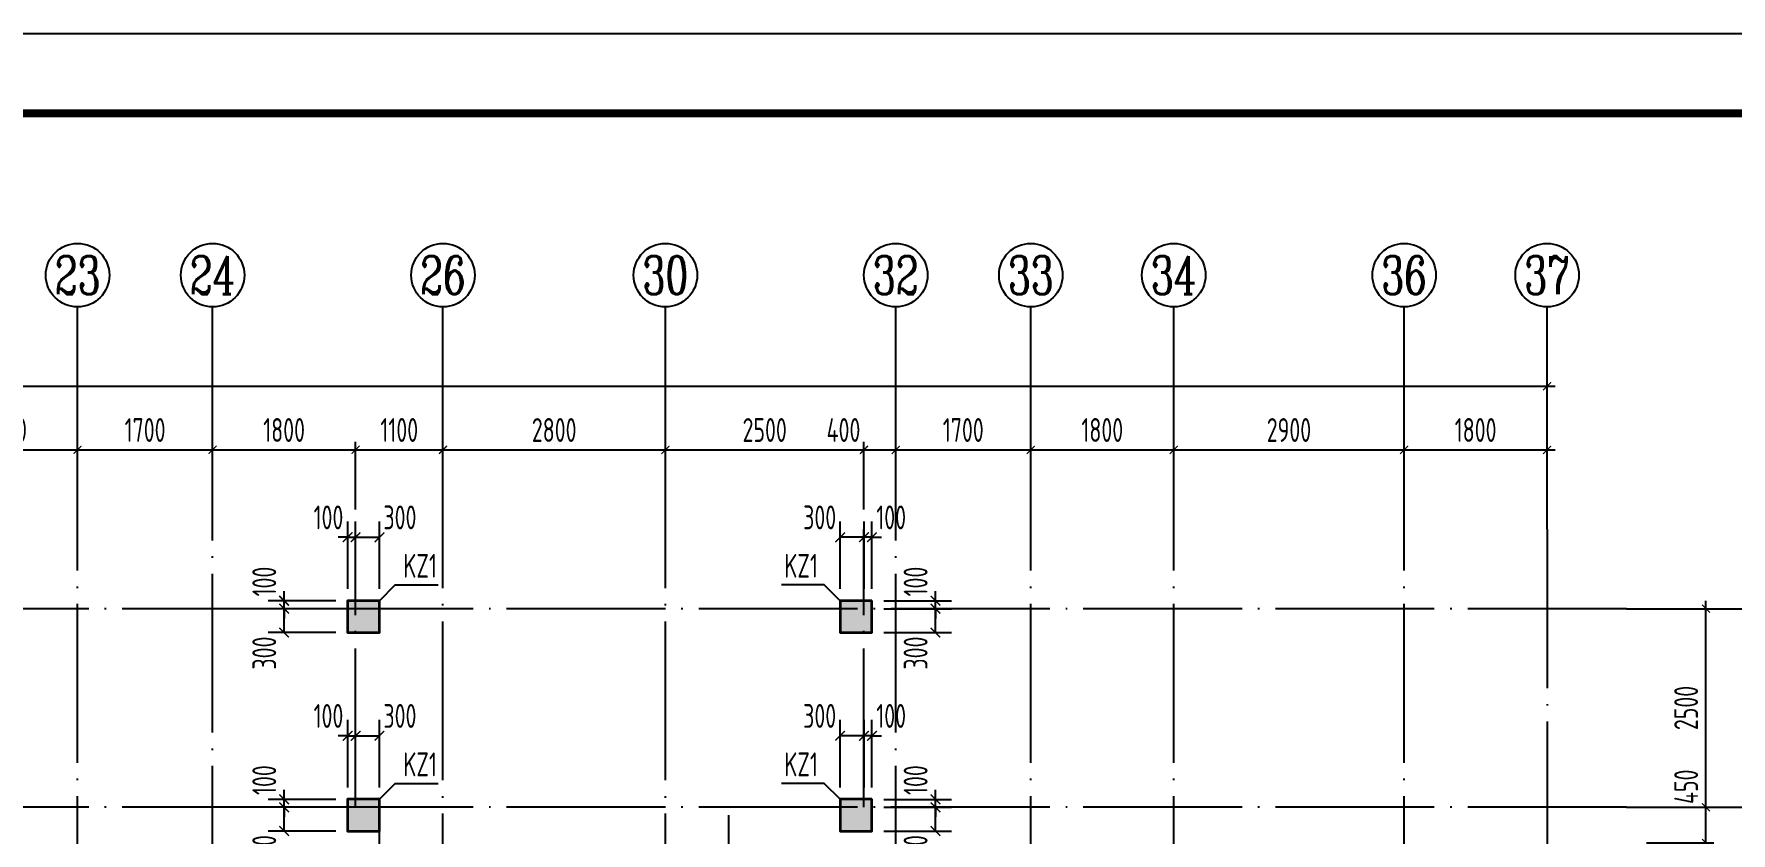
# Model space of a CAD drawing. Extents: x -668857 to 154266, y -275694 to 291306.
# Drawn here: x -308792 to -287427, y 216120 to 226182 of the extents above; entities that cross this region are included whole.
import ezdxf
from ezdxf.enums import TextEntityAlignment as Align

# ---------------------------------------------------------------- set-up
doc = ezdxf.new("R2010")
doc.units = 0
doc.header["$LTSCALE"] = 1000
doc.linetypes.add('DOTE', pattern=[2.42, 2, -0.2, 0.02, -0.2])
doc.layers.get('0').update_dxf_attribs({"linetype": 'CONTINUOUS'})
doc.layers.get('DEFPOINTS').update_dxf_attribs({"linetype": 'CONTINUOUS'})
for name, color, linetype in [('-TK', 7, 'CONTINUOUS'), ('A-AXIS', 1, 'CONTINUOUS'), ('A-DOTE', 10, 'DOTE'), ('AXIS_NUM', 7, 'CONTINUOUS'), ('COLU_DE_TEXT', 7, 'CONTINUOUS'), ('LABEL', 1, 'CONTINUOUS'), ('S-Q墙标注', 3, 'CONTINUOUS'), ('S-X详图填充', 252, 'CONTINUOUS'), ('S-X详图实线', 4, 'CONTINUOUS'), ('S-Y一般标注', 3, 'CONTINUOUS'), ('S-Z柱实线', 6, 'CONTINUOUS')]:
    doc.layers.add(name, color=color, linetype=linetype)
doc.layers.add('PUB_HATCH', color=8, linetype='CONTINUOUS', lineweight=9)
doc.styles.add('TSSD_Axis', font='complex.shx', dxfattribs={"width": 0.7, "bigfont": 'hztxt.shx'})
doc.styles.add('TSSD_DIMENSION', font='Tssdeng.shx', dxfattribs={"width": 0.7, "bigfont": 'tssdchn.shx'})
doc.styles.add('TSSD_REIN', font='tssdeng.shx', dxfattribs={"width": 0.7, "height": 300, "bigfont": 'tssdchn.shx'})
doc.styles.add('结构文字', font='zstxt.shx', dxfattribs={"width": 0.7, "bigfont": 'zshz.shx'})
doc.dimstyles.new('STRUCK', dxfattribs={"dimtxt": 400, "dimasz": 121, "dimexe": 200, "dimexo": 150, "dimgap": 115, "dimtad": 1, "dimdec": 0, "dimdsep": 46, "dimtxsty": '结构文字', "dimblk": 'ARCHTICK', "dimcen": 400, "dimclrd": 3, "dimclre": 3, "dimclrt": 7, "dimadec": 0, "dimazin": 0, "dimtfac": 1, "dimtdec": 0, "dimtix": 1, "dimtmove": 2, "dimatfit": 3, "dimldrblk": '_DIMX', "dimfxl": 0, "dimtolj": 1, "dimtzin": 0, "dimarcsym": 0})
doc.dimstyles.new('TSSD_100_100', dxfattribs={"dimtxt": 300, "dimasz": 100, "dimexe": 100, "dimexo": 250, "dimgap": 100, "dimtad": 1, "dimdec": 0, "dimzin": 0, "dimdsep": 46, "dimtxsty": 'TSSD_DIMENSION', "dimblk": 'ARCHTICK', "dimcen": 0, "dimdle": 100, "dimclrt": 7, "dimadec": 0, "dimazin": 0, "dimtfac": 1, "dimtdec": 0, "dimtix": 1, "dimtmove": 2, "dimatfit": 3, "dimldrblk": 'ARCHTICK', "dimfxl": 0, "dimtolj": 1, "dimtzin": 0, "dimarcsym": 0})

# ---------------------------------------------------------------- blocks, each defined once
blk = doc.blocks.new('A1')
blk.add_lwpolyline([(0, 59400), (0, 0), (84100, 0), (84100, 59400)], close=True)
at = {"const_width": 100}
blk.add_lwpolyline([(2500, 58400), (2500, 1000), (83100, 1000), (83100, 58400)], close=True, dxfattribs=at)
blk = doc.blocks.new('ts_axno')
at = {"color": 0, "linetype": 'ByBlock', "lineweight": -2}
blk.add_circle((0, 0), 0.5, dxfattribs=at)
at = {"color": 0, "linetype": 'ByBlock', "lineweight": -2, "style": 'TSSD_Axis', "width": 0.7}
blk.add_attdef('A', text='', height=0.6, dxfattribs=at).set_placement((0, 0), align=Align.MIDDLE_CENTER)
blk = doc.blocks.new('_ArchTick')
at = {"color": 0, "linetype": 'ByBlock', "const_width": 0.15}
blk.add_lwpolyline([(-0.5, -0.5), (0.5, 0.5)], dxfattribs=at)
blk = doc.blocks.new('*D90')
at = {"layer": 'DEFPOINTS', "color": 0}
for p in [(36100, 22100), (34300, 21100), (36100, 21100)]:
    blk.add_point(p, dxfattribs=at)
at = {"layer": 'S-Y一般标注', "color": 0, "lineweight": -2}
for p, q in [((34200, 22100), (36200, 22100)), ((34300, 21350), (34300, 22200)), ((36100, 21350), (36100, 22200))]:
    blk.add_line(p, q, dxfattribs=at)
at = {"layer": 'S-Y一般标注', "color": 0, "lineweight": -2, "xscale": 100, "yscale": 100, "zscale": 100, "rotation": 180}
blk.add_blockref('_ArchTick', (34300, 22100), dxfattribs=at)
at = {"layer": 'S-Y一般标注', "color": 0, "lineweight": -2, "xscale": 100, "yscale": 100, "zscale": 100}
blk.add_blockref('_ArchTick', (36100, 22100), dxfattribs=at)
at = {"layer": 'S-Y一般标注', "color": 7, "insert": (35200, 22350), "char_height": 300, "attachment_point": 5, "style": 'TSSD_DIMENSION'}
blk.add_mtext('\\A1;1800', dxfattribs=at)
blk = doc.blocks.new('*D91')
at = {"layer": 'DEFPOINTS', "color": 0}
for p in [(37800, 22100), (36100, 21100), (37800, 21100)]:
    blk.add_point(p, dxfattribs=at)
at = {"layer": 'S-Y一般标注', "color": 0, "lineweight": -2}
for p, q in [((36000, 22100), (37900, 22100)), ((36100, 21350), (36100, 22200)), ((37800, 21350), (37800, 22200))]:
    blk.add_line(p, q, dxfattribs=at)
at = {"layer": 'S-Y一般标注', "color": 0, "lineweight": -2, "xscale": 100, "yscale": 100, "zscale": 100, "rotation": 180}
blk.add_blockref('_ArchTick', (36100, 22100), dxfattribs=at)
at = {"layer": 'S-Y一般标注', "color": 0, "lineweight": -2, "xscale": 100, "yscale": 100, "zscale": 100}
blk.add_blockref('_ArchTick', (37800, 22100), dxfattribs=at)
at = {"layer": 'S-Y一般标注', "color": 7, "insert": (36950, 22350), "char_height": 300, "attachment_point": 5, "style": 'TSSD_DIMENSION'}
blk.add_mtext('\\A1;1700', dxfattribs=at)
blk = doc.blocks.new('*D92')
at = {"layer": 'DEFPOINTS', "color": 0}
for p in [(40700, 22100), (39600, 21100), (40700, 21100)]:
    blk.add_point(p, dxfattribs=at)
at = {"layer": 'S-Y一般标注', "color": 0, "lineweight": -2}
for p, q in [((39500, 22100), (40800, 22100)), ((39600, 21350), (39600, 22200)), ((40700, 21350), (40700, 22200))]:
    blk.add_line(p, q, dxfattribs=at)
at = {"layer": 'S-Y一般标注', "color": 0, "lineweight": -2, "xscale": 100, "yscale": 100, "zscale": 100, "rotation": 180}
blk.add_blockref('_ArchTick', (39600, 22100), dxfattribs=at)
at = {"layer": 'S-Y一般标注', "color": 0, "lineweight": -2, "xscale": 100, "yscale": 100, "zscale": 100}
blk.add_blockref('_ArchTick', (40700, 22100), dxfattribs=at)
at = {"layer": 'S-Y一般标注', "color": 7, "insert": (40150, 22350), "char_height": 300, "attachment_point": 5, "style": 'TSSD_DIMENSION'}
blk.add_mtext('\\A1;1100', dxfattribs=at)
blk = doc.blocks.new('*D93')
at = {"layer": 'DEFPOINTS', "color": 0}
for p in [(43500, 22100), (40700, 21100), (43500, 21100)]:
    blk.add_point(p, dxfattribs=at)
at = {"layer": 'S-Y一般标注', "color": 0, "lineweight": -2}
for p, q in [((40600, 22100), (43600, 22100)), ((40700, 21350), (40700, 22200)), ((43500, 21350), (43500, 22200))]:
    blk.add_line(p, q, dxfattribs=at)
at = {"layer": 'S-Y一般标注', "color": 0, "lineweight": -2, "xscale": 100, "yscale": 100, "zscale": 100, "rotation": 180}
blk.add_blockref('_ArchTick', (40700, 22100), dxfattribs=at)
at = {"layer": 'S-Y一般标注', "color": 0, "lineweight": -2, "xscale": 100, "yscale": 100, "zscale": 100}
blk.add_blockref('_ArchTick', (43500, 22100), dxfattribs=at)
at = {"layer": 'S-Y一般标注', "color": 7, "insert": (42100, 22350), "char_height": 300, "attachment_point": 5, "style": 'TSSD_DIMENSION'}
blk.add_mtext('\\A1;2800', dxfattribs=at)
blk = doc.blocks.new('*D94')
at = {"layer": 'DEFPOINTS', "color": 0}
for p in [(46400, 22100), (46000, 21100), (46400, 21100)]:
    blk.add_point(p, dxfattribs=at)
at = {"layer": 'S-Y一般标注', "color": 0, "lineweight": -2}
for p, q in [((45900, 22100), (46500, 22100)), ((46000, 21350), (46000, 22200)), ((46400, 21350), (46400, 22200))]:
    blk.add_line(p, q, dxfattribs=at)
at = {"layer": 'S-Y一般标注', "color": 0, "lineweight": -2, "xscale": 100, "yscale": 100, "zscale": 100, "rotation": 180}
blk.add_blockref('_ArchTick', (46000, 22100), dxfattribs=at)
at = {"layer": 'S-Y一般标注', "color": 0, "lineweight": -2, "xscale": 100, "yscale": 100, "zscale": 100}
blk.add_blockref('_ArchTick', (46400, 22100), dxfattribs=at)
at = {"layer": 'S-Y一般标注', "color": 7, "insert": (45742, 22350), "char_height": 300, "attachment_point": 5, "style": 'TSSD_DIMENSION'}
blk.add_mtext('\\A1;400', dxfattribs=at)
blk = doc.blocks.new('*D95')
at = {"layer": 'DEFPOINTS', "color": 0}
for p in [(48100, 22100), (46400, 21100), (48100, 21100)]:
    blk.add_point(p, dxfattribs=at)
at = {"layer": 'S-Y一般标注', "color": 0, "lineweight": -2}
for p, q in [((46300, 22100), (48200, 22100)), ((46400, 21350), (46400, 22200)), ((48100, 21350), (48100, 22200))]:
    blk.add_line(p, q, dxfattribs=at)
at = {"layer": 'S-Y一般标注', "color": 0, "lineweight": -2, "xscale": 100, "yscale": 100, "zscale": 100, "rotation": 180}
blk.add_blockref('_ArchTick', (46400, 22100), dxfattribs=at)
at = {"layer": 'S-Y一般标注', "color": 0, "lineweight": -2, "xscale": 100, "yscale": 100, "zscale": 100}
blk.add_blockref('_ArchTick', (48100, 22100), dxfattribs=at)
at = {"layer": 'S-Y一般标注', "color": 7, "insert": (47250, 22350), "char_height": 300, "attachment_point": 5, "style": 'TSSD_DIMENSION'}
blk.add_mtext('\\A1;1700', dxfattribs=at)
blk = doc.blocks.new('*D96')
at = {"layer": 'DEFPOINTS', "color": 0}
for p in [(49900, 22100), (48100, 21100), (49900, 21100)]:
    blk.add_point(p, dxfattribs=at)
at = {"layer": 'S-Y一般标注', "color": 0, "lineweight": -2}
for p, q in [((48000, 22100), (50000, 22100)), ((48100, 21350), (48100, 22200)), ((49900, 21350), (49900, 22200))]:
    blk.add_line(p, q, dxfattribs=at)
at = {"layer": 'S-Y一般标注', "color": 0, "lineweight": -2, "xscale": 100, "yscale": 100, "zscale": 100, "rotation": 180}
blk.add_blockref('_ArchTick', (48100, 22100), dxfattribs=at)
at = {"layer": 'S-Y一般标注', "color": 0, "lineweight": -2, "xscale": 100, "yscale": 100, "zscale": 100}
blk.add_blockref('_ArchTick', (49900, 22100), dxfattribs=at)
at = {"layer": 'S-Y一般标注', "color": 7, "insert": (49000, 22350), "char_height": 300, "attachment_point": 5, "style": 'TSSD_DIMENSION'}
blk.add_mtext('\\A1;1800', dxfattribs=at)
blk = doc.blocks.new('*D97')
at = {"layer": 'DEFPOINTS', "color": 0}
for p in [(52800, 22100), (49900, 21100), (52800, 21100)]:
    blk.add_point(p, dxfattribs=at)
at = {"layer": 'S-Y一般标注', "color": 0, "lineweight": -2}
for p, q in [((49800, 22100), (52900, 22100)), ((49900, 21350), (49900, 22200)), ((52800, 21350), (52800, 22200))]:
    blk.add_line(p, q, dxfattribs=at)
at = {"layer": 'S-Y一般标注', "color": 0, "lineweight": -2, "xscale": 100, "yscale": 100, "zscale": 100, "rotation": 180}
blk.add_blockref('_ArchTick', (49900, 22100), dxfattribs=at)
at = {"layer": 'S-Y一般标注', "color": 0, "lineweight": -2, "xscale": 100, "yscale": 100, "zscale": 100}
blk.add_blockref('_ArchTick', (52800, 22100), dxfattribs=at)
at = {"layer": 'S-Y一般标注', "color": 7, "insert": (51350, 22350), "char_height": 300, "attachment_point": 5, "style": 'TSSD_DIMENSION'}
blk.add_mtext('\\A1;2900', dxfattribs=at)
blk = doc.blocks.new('*D98')
at = {"layer": 'DEFPOINTS', "color": 0}
for p in [(54600, 22100), (52800, 21100), (54600, 21100)]:
    blk.add_point(p, dxfattribs=at)
at = {"layer": 'S-Y一般标注', "color": 0, "lineweight": -2}
for p, q in [((52700, 22100), (54700, 22100)), ((52800, 21350), (52800, 22200)), ((54600, 21350), (54600, 22200))]:
    blk.add_line(p, q, dxfattribs=at)
at = {"layer": 'S-Y一般标注', "color": 0, "lineweight": -2, "xscale": 100, "yscale": 100, "zscale": 100, "rotation": 180}
blk.add_blockref('_ArchTick', (52800, 22100), dxfattribs=at)
at = {"layer": 'S-Y一般标注', "color": 0, "lineweight": -2, "xscale": 100, "yscale": 100, "zscale": 100}
blk.add_blockref('_ArchTick', (54600, 22100), dxfattribs=at)
at = {"layer": 'S-Y一般标注', "color": 7, "insert": (53700, 22350), "char_height": 300, "attachment_point": 5, "style": 'TSSD_DIMENSION'}
blk.add_mtext('\\A1;1800', dxfattribs=at)
blk = doc.blocks.new('*D99')
at = {"layer": 'DEFPOINTS', "color": 0}
for p in [(54600, 22900), (4600, 21100), (54600, 21100)]:
    blk.add_point(p, dxfattribs=at)
at = {"layer": 'S-Y一般标注', "color": 0, "lineweight": -2}
for p, q in [((4500, 22900), (54700, 22900)), ((4600, 21350), (4600, 23000)), ((54600, 21350), (54600, 23000))]:
    blk.add_line(p, q, dxfattribs=at)
at = {"layer": 'S-Y一般标注', "color": 0, "lineweight": -2, "xscale": 100, "yscale": 100, "zscale": 100, "rotation": 180}
blk.add_blockref('_ArchTick', (4600, 22900), dxfattribs=at)
at = {"layer": 'S-Y一般标注', "color": 0, "lineweight": -2, "xscale": 100, "yscale": 100, "zscale": 100}
blk.add_blockref('_ArchTick', (54600, 22900), dxfattribs=at)
at = {"layer": 'S-Y一般标注', "color": 7, "insert": (29600, 23150), "char_height": 300, "attachment_point": 5, "style": 'TSSD_DIMENSION'}
blk.add_mtext('\\A1;50000', dxfattribs=at)
blk = doc.blocks.new('*D114')
at = {"layer": 'DEFPOINTS', "color": 0}
for p in [(39600, 22100), (37800, 21100), (39600, 21100)]:
    blk.add_point(p, dxfattribs=at)
at = {"layer": 'S-Y一般标注', "color": 0, "lineweight": -2}
for p, q in [((37700, 22100), (39700, 22100)), ((37800, 21350), (37800, 22200)), ((39600, 21350), (39600, 22200))]:
    blk.add_line(p, q, dxfattribs=at)
at = {"layer": 'S-Y一般标注', "color": 0, "lineweight": -2, "xscale": 100, "yscale": 100, "zscale": 100, "rotation": 180}
blk.add_blockref('_ArchTick', (37800, 22100), dxfattribs=at)
at = {"layer": 'S-Y一般标注', "color": 0, "lineweight": -2, "xscale": 100, "yscale": 100, "zscale": 100}
blk.add_blockref('_ArchTick', (39600, 22100), dxfattribs=at)
at = {"layer": 'S-Y一般标注', "color": 7, "insert": (38700, 22350), "char_height": 300, "attachment_point": 5, "style": 'TSSD_DIMENSION'}
blk.add_mtext('\\A1;1800', dxfattribs=at)
blk = doc.blocks.new('*D115')
at = {"layer": 'DEFPOINTS', "color": 0}
for p in [(46000, 22100), (43500, 21100), (46000, 21100)]:
    blk.add_point(p, dxfattribs=at)
at = {"layer": 'S-Y一般标注', "color": 0, "lineweight": -2}
for p, q in [((43400, 22100), (46100, 22100)), ((43500, 21350), (43500, 22200)), ((46000, 21350), (46000, 22200))]:
    blk.add_line(p, q, dxfattribs=at)
at = {"layer": 'S-Y一般标注', "color": 0, "lineweight": -2, "xscale": 100, "yscale": 100, "zscale": 100, "rotation": 180}
blk.add_blockref('_ArchTick', (43500, 22100), dxfattribs=at)
at = {"layer": 'S-Y一般标注', "color": 0, "lineweight": -2, "xscale": 100, "yscale": 100, "zscale": 100}
blk.add_blockref('_ArchTick', (46000, 22100), dxfattribs=at)
at = {"layer": 'S-Y一般标注', "color": 7, "insert": (44750, 22350), "char_height": 300, "attachment_point": 5, "style": 'TSSD_DIMENSION'}
blk.add_mtext('\\A1;2500', dxfattribs=at)
blk = doc.blocks.new('*D139')
at = {"layer": 'DEFPOINTS', "color": 0}
for p in [(55600, 20100), (57400, 20100), (55600, 4600)]:
    blk.add_point(p, dxfattribs=at)
at = {"layer": 'S-Y一般标注', "color": 0, "lineweight": -2}
for p, q in [((55850, 20100), (57500, 20100)), ((57400, 4500), (57400, 20200)), ((55850, 4600), (57500, 4600))]:
    blk.add_line(p, q, dxfattribs=at)
at = {"layer": 'S-Y一般标注', "color": 0, "lineweight": -2, "xscale": 100, "yscale": 100, "zscale": 100}
for p, rotation in [((57400, 20100), 90), ((57400, 4600), 270)]:
    blk.add_blockref('_ArchTick', p, dxfattribs=dict(at, rotation=rotation))
at = {"layer": 'S-Y一般标注', "color": 7, "insert": (57150, 12350), "char_height": 300, "attachment_point": 5, "rotation": 90, "style": 'TSSD_DIMENSION'}
blk.add_mtext('\\A1;15500', dxfattribs=at)
blk = doc.blocks.new('*D141')
at = {"layer": 'DEFPOINTS', "color": 0}
for p in [(55600, 17600), (56600, 17600), (55600, 17150)]:
    blk.add_point(p, dxfattribs=at)
at = {"layer": 'S-Y一般标注', "color": 0, "lineweight": -2}
for p, q in [((55850, 17600), (56700, 17600)), ((56600, 17050), (56600, 17700)), ((55850, 17150), (56700, 17150))]:
    blk.add_line(p, q, dxfattribs=at)
at = {"layer": 'S-Y一般标注', "color": 0, "lineweight": -2, "xscale": 100, "yscale": 100, "zscale": 100}
for p, rotation in [((56600, 17600), 90), ((56600, 17150), 270)]:
    blk.add_blockref('_ArchTick', p, dxfattribs=dict(at, rotation=rotation))
at = {"layer": 'S-Y一般标注', "color": 7, "insert": (56350, 17858), "char_height": 300, "attachment_point": 5, "rotation": 90, "style": 'TSSD_DIMENSION'}
blk.add_mtext('\\A1;450', dxfattribs=at)
blk = doc.blocks.new('*D142')
at = {"layer": 'DEFPOINTS', "color": 0}
for p in [(55600, 20100), (56600, 20100), (55600, 17600)]:
    blk.add_point(p, dxfattribs=at)
at = {"layer": 'S-Y一般标注', "color": 0, "lineweight": -2}
for p, q in [((55850, 20100), (56700, 20100)), ((56600, 17500), (56600, 20200)), ((55850, 17600), (56700, 17600))]:
    blk.add_line(p, q, dxfattribs=at)
at = {"layer": 'S-Y一般标注', "color": 0, "lineweight": -2, "xscale": 100, "yscale": 100, "zscale": 100}
for p, rotation in [((56600, 20100), 90), ((56600, 17600), 270)]:
    blk.add_blockref('_ArchTick', p, dxfattribs=dict(at, rotation=rotation))
at = {"layer": 'S-Y一般标注', "color": 7, "insert": (56350, 18850), "char_height": 300, "attachment_point": 5, "rotation": 90, "style": 'TSSD_DIMENSION'}
blk.add_mtext('\\A1;2500', dxfattribs=at)
blk = doc.blocks.new('*D692')
at = {"layer": 'DEFPOINTS', "color": 0}
for p in [(-298242, 216545), (-298242, 216445), (-297442, 216545)]:
    blk.add_point(p, dxfattribs=at)
at = {"layer": 'S-Q墙标注', "color": 3, "lineweight": -2}
for p, q in [((-297442, 216545), (-297442, 216666)), ((-298092, 216545), (-297242, 216545)), ((-298092, 216445), (-297242, 216445)), ((-297442, 216445), (-297442, 216545)), ((-297442, 216445), (-297442, 216324))]:
    blk.add_line(p, q, dxfattribs=at)
at = {"layer": 'S-Q墙标注', "color": 3, "lineweight": -2, "xscale": 121, "yscale": 121, "zscale": 121}
for p, rotation in [((-297442, 216545), 270), ((-297442, 216445), 90)]:
    blk.add_blockref('_ArchTick', p, dxfattribs=dict(at, rotation=rotation))
at = {"layer": 'S-Q墙标注', "color": 7, "insert": (-297692, 216787), "char_height": 300, "attachment_point": 5, "rotation": 90, "style": 'TSSD_REIN'}
blk.add_mtext('\\A1;100', dxfattribs=at)
blk = doc.blocks.new('_DIMX')
blk.add_line((-150, 0), (150, 0))
at = {"const_width": 50}
blk.add_lwpolyline([(-70, -70), (70, 70)], dxfattribs=at)
blk = doc.blocks.new('*D693')
at = {"layer": 'DEFPOINTS', "color": 0}
for p in [(-298242, 219045), (-297442, 219045), (-298242, 218945)]:
    blk.add_point(p, dxfattribs=at)
at = {"layer": 'S-Q墙标注', "color": 3, "lineweight": -2}
for p, q in [((-298092, 219045), (-297242, 219045)), ((-297442, 219045), (-297442, 219166)), ((-297442, 218945), (-297442, 219045)), ((-298092, 218945), (-297242, 218945)), ((-297442, 218945), (-297442, 218824))]:
    blk.add_line(p, q, dxfattribs=at)
at = {"layer": 'S-Q墙标注', "color": 3, "lineweight": -2, "xscale": 121, "yscale": 121, "zscale": 121}
for p, rotation in [((-297442, 219045), 270), ((-297442, 218945), 90)]:
    blk.add_blockref('_ArchTick', p, dxfattribs=dict(at, rotation=rotation))
at = {"layer": 'S-Q墙标注', "color": 7, "insert": (-297692, 219287), "char_height": 300, "attachment_point": 5, "rotation": 90, "style": 'TSSD_REIN'}
blk.add_mtext('\\A1;100', dxfattribs=at)
blk = doc.blocks.new('*D694')
at = {"layer": 'DEFPOINTS', "color": 0}
for p in [(-298242, 218945), (-297442, 218945), (-298242, 218645)]:
    blk.add_point(p, dxfattribs=at)
at = {"layer": 'S-Q墙标注', "color": 3, "lineweight": -2}
for p, q in [((-298092, 218945), (-297242, 218945)), ((-297442, 218645), (-297442, 218945)), ((-298092, 218645), (-297242, 218645))]:
    blk.add_line(p, q, dxfattribs=at)
at = {"layer": 'S-Q墙标注', "color": 3, "lineweight": -2, "xscale": 121, "yscale": 121, "zscale": 121}
for p, rotation in [((-297442, 218945), 90), ((-297442, 218645), 270)]:
    blk.add_blockref('_ArchTick', p, dxfattribs=dict(at, rotation=rotation))
at = {"layer": 'S-Q墙标注', "color": 7, "insert": (-297692, 218387), "char_height": 300, "attachment_point": 5, "rotation": 90, "style": 'TSSD_REIN'}
blk.add_mtext('\\A1;300', dxfattribs=at)
blk = doc.blocks.new('*D695')
at = {"layer": 'DEFPOINTS', "color": 0}
for p in [(-298242, 216445), (-297442, 216445), (-298242, 216145)]:
    blk.add_point(p, dxfattribs=at)
at = {"layer": 'S-Q墙标注', "color": 3, "lineweight": -2}
for p, q in [((-298092, 216445), (-297242, 216445)), ((-297442, 216145), (-297442, 216445)), ((-298092, 216145), (-297242, 216145))]:
    blk.add_line(p, q, dxfattribs=at)
at = {"layer": 'S-Q墙标注', "color": 3, "lineweight": -2, "xscale": 121, "yscale": 121, "zscale": 121}
for p, rotation in [((-297442, 216445), 90), ((-297442, 216145), 270)]:
    blk.add_blockref('_ArchTick', p, dxfattribs=dict(at, rotation=rotation))
at = {"layer": 'S-Q墙标注', "color": 7, "insert": (-297692, 215887), "char_height": 300, "attachment_point": 5, "rotation": 90, "style": 'TSSD_REIN'}
blk.add_mtext('\\A1;300', dxfattribs=at)
blk = doc.blocks.new('*D696')
at = {"layer": 'DEFPOINTS', "color": 0}
for p in [(-298642, 217345), (-298642, 216545), (-298342, 216545)]:
    blk.add_point(p, dxfattribs=at)
at = {"layer": 'S-Q墙标注', "color": 3, "lineweight": -2}
for p, q in [((-298642, 216695), (-298642, 217545)), ((-298342, 216695), (-298342, 217545)), ((-298342, 217345), (-298642, 217345))]:
    blk.add_line(p, q, dxfattribs=at)
at = {"layer": 'S-Q墙标注', "color": 3, "lineweight": -2, "xscale": 121, "yscale": 121, "zscale": 121, "rotation": 180}
blk.add_blockref('_ArchTick', (-298642, 217345), dxfattribs=at)
at = {"layer": 'S-Q墙标注', "color": 3, "lineweight": -2, "xscale": 121, "yscale": 121, "zscale": 121}
blk.add_blockref('_ArchTick', (-298342, 217345), dxfattribs=at)
at = {"layer": 'S-Q墙标注', "color": 7, "insert": (-298900, 217595), "char_height": 300, "attachment_point": 5, "style": 'TSSD_REIN'}
blk.add_mtext('\\A1;300', dxfattribs=at)
blk = doc.blocks.new('*D697')
at = {"layer": 'DEFPOINTS', "color": 0}
for p in [(-298642, 219845), (-298642, 219045), (-298342, 219045)]:
    blk.add_point(p, dxfattribs=at)
at = {"layer": 'S-Q墙标注', "color": 3, "lineweight": -2}
for p, q in [((-298642, 219195), (-298642, 220045)), ((-298342, 219195), (-298342, 220045)), ((-298342, 219845), (-298642, 219845))]:
    blk.add_line(p, q, dxfattribs=at)
at = {"layer": 'S-Q墙标注', "color": 3, "lineweight": -2, "xscale": 121, "yscale": 121, "zscale": 121, "rotation": 180}
blk.add_blockref('_ArchTick', (-298642, 219845), dxfattribs=at)
at = {"layer": 'S-Q墙标注', "color": 3, "lineweight": -2, "xscale": 121, "yscale": 121, "zscale": 121}
blk.add_blockref('_ArchTick', (-298342, 219845), dxfattribs=at)
at = {"layer": 'S-Q墙标注', "color": 7, "insert": (-298900, 220095), "char_height": 300, "attachment_point": 5, "style": 'TSSD_REIN'}
blk.add_mtext('\\A1;300', dxfattribs=at)
blk = doc.blocks.new('*D698')
at = {"layer": 'DEFPOINTS', "color": 0}
for p in [(-305642, 216545), (-304842, 216545), (-304842, 216445)]:
    blk.add_point(p, dxfattribs=at)
at = {"layer": 'S-Q墙标注', "color": 3, "lineweight": -2}
for p, q in [((-305642, 216545), (-305642, 216666)), ((-304992, 216545), (-305842, 216545)), ((-304992, 216445), (-305842, 216445)), ((-305642, 216445), (-305642, 216545)), ((-305642, 216445), (-305642, 216324))]:
    blk.add_line(p, q, dxfattribs=at)
at = {"layer": 'S-Q墙标注', "color": 3, "lineweight": -2, "xscale": 121, "yscale": 121, "zscale": 121}
for p, rotation in [((-305642, 216545), 270), ((-305642, 216445), 90)]:
    blk.add_blockref('_ArchTick', p, dxfattribs=dict(at, rotation=rotation))
at = {"layer": 'S-Q墙标注', "color": 7, "insert": (-305892, 216787), "char_height": 300, "attachment_point": 5, "rotation": 90, "style": 'TSSD_REIN'}
blk.add_mtext('\\A1;100', dxfattribs=at)
blk = doc.blocks.new('*D699')
at = {"layer": 'DEFPOINTS', "color": 0}
for p in [(-305642, 219045), (-304842, 219045), (-304842, 218945)]:
    blk.add_point(p, dxfattribs=at)
at = {"layer": 'S-Q墙标注', "color": 3, "lineweight": -2}
for p, q in [((-304992, 219045), (-305842, 219045)), ((-305642, 219045), (-305642, 219166)), ((-305642, 218945), (-305642, 219045)), ((-304992, 218945), (-305842, 218945)), ((-305642, 218945), (-305642, 218824))]:
    blk.add_line(p, q, dxfattribs=at)
at = {"layer": 'S-Q墙标注', "color": 3, "lineweight": -2, "xscale": 121, "yscale": 121, "zscale": 121}
for p, rotation in [((-305642, 219045), 270), ((-305642, 218945), 90)]:
    blk.add_blockref('_ArchTick', p, dxfattribs=dict(at, rotation=rotation))
at = {"layer": 'S-Q墙标注', "color": 7, "insert": (-305892, 219287), "char_height": 300, "attachment_point": 5, "rotation": 90, "style": 'TSSD_REIN'}
blk.add_mtext('\\A1;100', dxfattribs=at)
blk = doc.blocks.new('*D700')
at = {"layer": 'DEFPOINTS', "color": 0}
for p in [(-305642, 218945), (-304842, 218945), (-304842, 218645)]:
    blk.add_point(p, dxfattribs=at)
at = {"layer": 'S-Q墙标注', "color": 3, "lineweight": -2}
for p, q in [((-304992, 218945), (-305842, 218945)), ((-305642, 218645), (-305642, 218945)), ((-304992, 218645), (-305842, 218645))]:
    blk.add_line(p, q, dxfattribs=at)
at = {"layer": 'S-Q墙标注', "color": 3, "lineweight": -2, "xscale": 121, "yscale": 121, "zscale": 121}
for p, rotation in [((-305642, 218945), 90), ((-305642, 218645), 270)]:
    blk.add_blockref('_ArchTick', p, dxfattribs=dict(at, rotation=rotation))
at = {"layer": 'S-Q墙标注', "color": 7, "insert": (-305892, 218387), "char_height": 300, "attachment_point": 5, "rotation": 90, "style": 'TSSD_REIN'}
blk.add_mtext('\\A1;300', dxfattribs=at)
blk = doc.blocks.new('*D701')
at = {"layer": 'DEFPOINTS', "color": 0}
for p in [(-305642, 216445), (-304842, 216445), (-304842, 216145)]:
    blk.add_point(p, dxfattribs=at)
at = {"layer": 'S-Q墙标注', "color": 3, "lineweight": -2}
for p, q in [((-304992, 216445), (-305842, 216445)), ((-305642, 216145), (-305642, 216445)), ((-304992, 216145), (-305842, 216145))]:
    blk.add_line(p, q, dxfattribs=at)
at = {"layer": 'S-Q墙标注', "color": 3, "lineweight": -2, "xscale": 121, "yscale": 121, "zscale": 121}
for p, rotation in [((-305642, 216445), 90), ((-305642, 216145), 270)]:
    blk.add_blockref('_ArchTick', p, dxfattribs=dict(at, rotation=rotation))
at = {"layer": 'S-Q墙标注', "color": 7, "insert": (-305892, 215887), "char_height": 300, "attachment_point": 5, "rotation": 90, "style": 'TSSD_REIN'}
blk.add_mtext('\\A1;300', dxfattribs=at)
blk = doc.blocks.new('*D702')
at = {"layer": 'DEFPOINTS', "color": 0}
for p in [(-304442, 217345), (-304742, 216545), (-304442, 216545)]:
    blk.add_point(p, dxfattribs=at)
at = {"layer": 'S-Q墙标注', "color": 3, "lineweight": -2}
for p, q in [((-304742, 216695), (-304742, 217545)), ((-304442, 216695), (-304442, 217545)), ((-304742, 217345), (-304442, 217345))]:
    blk.add_line(p, q, dxfattribs=at)
at = {"layer": 'S-Q墙标注', "color": 3, "lineweight": -2, "xscale": 121, "yscale": 121, "zscale": 121, "rotation": 180}
blk.add_blockref('_ArchTick', (-304742, 217345), dxfattribs=at)
at = {"layer": 'S-Q墙标注', "color": 3, "lineweight": -2, "xscale": 121, "yscale": 121, "zscale": 121}
blk.add_blockref('_ArchTick', (-304442, 217345), dxfattribs=at)
at = {"layer": 'S-Q墙标注', "color": 7, "insert": (-304184, 217595), "char_height": 300, "attachment_point": 5, "style": 'TSSD_REIN'}
blk.add_mtext('\\A1;300', dxfattribs=at)
blk = doc.blocks.new('*D703')
at = {"layer": 'DEFPOINTS', "color": 0}
for p in [(-304442, 219845), (-304742, 219045), (-304442, 219045)]:
    blk.add_point(p, dxfattribs=at)
at = {"layer": 'S-Q墙标注', "color": 3, "lineweight": -2}
for p, q in [((-304742, 219195), (-304742, 220045)), ((-304442, 219195), (-304442, 220045)), ((-304742, 219845), (-304442, 219845))]:
    blk.add_line(p, q, dxfattribs=at)
at = {"layer": 'S-Q墙标注', "color": 3, "lineweight": -2, "xscale": 121, "yscale": 121, "zscale": 121, "rotation": 180}
blk.add_blockref('_ArchTick', (-304742, 219845), dxfattribs=at)
at = {"layer": 'S-Q墙标注', "color": 3, "lineweight": -2, "xscale": 121, "yscale": 121, "zscale": 121}
blk.add_blockref('_ArchTick', (-304442, 219845), dxfattribs=at)
at = {"layer": 'S-Q墙标注', "color": 7, "insert": (-304184, 220095), "char_height": 300, "attachment_point": 5, "style": 'TSSD_REIN'}
blk.add_mtext('\\A1;300', dxfattribs=at)
blk = doc.blocks.new('A$C028C60F5')
at = {"color": 6}
blk.add_lwpolyline([(400, 0), (0, 0), (0, -400), (400, -400)], close=True, dxfattribs=at)
at = {"layer": 'PUB_HATCH'}
blk.add_solid([(0, -400), (400, -400), (0, 0), (400, 0)], dxfattribs=at)
blk = doc.blocks.new('A$C3EFA6995')
for p in [(9700, 100), (9700, -2400), (15900, -2400)]:
    blk.add_blockref('A$C028C60F5', p)
at = {"xscale": -1}
blk.add_blockref('A$C028C60F5', (16300, 100), dxfattribs=at)
blk = doc.blocks.new('*D736')
at = {"layer": 'DEFPOINTS', "color": 0}
for p in [(-304742, 219845), (-304842, 219045), (-304742, 219045)]:
    blk.add_point(p, dxfattribs=at)
at = {"layer": 'S-Q墙标注', "color": 3, "lineweight": -2}
for p, q in [((-304842, 219195), (-304842, 220045)), ((-304742, 219195), (-304742, 220045)), ((-304842, 219845), (-304963, 219845)), ((-304842, 219845), (-304742, 219845)), ((-304742, 219845), (-304621, 219845))]:
    blk.add_line(p, q, dxfattribs=at)
at = {"layer": 'S-Q墙标注', "color": 3, "lineweight": -2, "xscale": 121, "yscale": 121, "zscale": 121}
blk.add_blockref('_ArchTick', (-304842, 219845), dxfattribs=at)
at = {"layer": 'S-Q墙标注', "color": 3, "lineweight": -2, "xscale": 121, "yscale": 121, "zscale": 121, "rotation": 180}
blk.add_blockref('_ArchTick', (-304742, 219845), dxfattribs=at)
at = {"layer": 'S-Q墙标注', "color": 7, "insert": (-305084, 220095), "char_height": 300, "attachment_point": 5, "style": 'TSSD_REIN'}
blk.add_mtext('\\A1;100', dxfattribs=at)
blk = doc.blocks.new('*D737')
at = {"layer": 'DEFPOINTS', "color": 0}
for p in [(-304742, 217345), (-304842, 216545), (-304742, 216545)]:
    blk.add_point(p, dxfattribs=at)
at = {"layer": 'S-Q墙标注', "color": 3, "lineweight": -2}
for p, q in [((-304842, 216695), (-304842, 217545)), ((-304742, 216695), (-304742, 217545)), ((-304842, 217345), (-304963, 217345)), ((-304842, 217345), (-304742, 217345)), ((-304742, 217345), (-304621, 217345))]:
    blk.add_line(p, q, dxfattribs=at)
at = {"layer": 'S-Q墙标注', "color": 3, "lineweight": -2, "xscale": 121, "yscale": 121, "zscale": 121}
blk.add_blockref('_ArchTick', (-304842, 217345), dxfattribs=at)
at = {"layer": 'S-Q墙标注', "color": 3, "lineweight": -2, "xscale": 121, "yscale": 121, "zscale": 121, "rotation": 180}
blk.add_blockref('_ArchTick', (-304742, 217345), dxfattribs=at)
at = {"layer": 'S-Q墙标注', "color": 7, "insert": (-305084, 217595), "char_height": 300, "attachment_point": 5, "style": 'TSSD_REIN'}
blk.add_mtext('\\A1;100', dxfattribs=at)
blk = doc.blocks.new('*D738')
at = {"layer": 'DEFPOINTS', "color": 0}
for p in [(-298342, 219845), (-298342, 219045), (-298242, 219045)]:
    blk.add_point(p, dxfattribs=at)
at = {"layer": 'S-Q墙标注', "color": 3, "lineweight": -2}
for p, q in [((-298342, 219195), (-298342, 220045)), ((-298242, 219195), (-298242, 220045)), ((-298342, 219845), (-298463, 219845)), ((-298242, 219845), (-298342, 219845)), ((-298242, 219845), (-298121, 219845))]:
    blk.add_line(p, q, dxfattribs=at)
at = {"layer": 'S-Q墙标注', "color": 3, "lineweight": -2, "xscale": 121, "yscale": 121, "zscale": 121}
blk.add_blockref('_ArchTick', (-298342, 219845), dxfattribs=at)
at = {"layer": 'S-Q墙标注', "color": 3, "lineweight": -2, "xscale": 121, "yscale": 121, "zscale": 121, "rotation": 180}
blk.add_blockref('_ArchTick', (-298242, 219845), dxfattribs=at)
at = {"layer": 'S-Q墙标注', "color": 7, "insert": (-298000, 220095), "char_height": 300, "attachment_point": 5, "style": 'TSSD_REIN'}
blk.add_mtext('\\A1;100', dxfattribs=at)
blk = doc.blocks.new('*D739')
at = {"layer": 'DEFPOINTS', "color": 0}
for p in [(-298342, 217345), (-298342, 216545), (-298242, 216545)]:
    blk.add_point(p, dxfattribs=at)
at = {"layer": 'S-Q墙标注', "color": 3, "lineweight": -2}
for p, q in [((-298342, 216695), (-298342, 217545)), ((-298242, 216695), (-298242, 217545)), ((-298342, 217345), (-298463, 217345)), ((-298242, 217345), (-298342, 217345)), ((-298242, 217345), (-298121, 217345))]:
    blk.add_line(p, q, dxfattribs=at)
at = {"layer": 'S-Q墙标注', "color": 3, "lineweight": -2, "xscale": 121, "yscale": 121, "zscale": 121}
blk.add_blockref('_ArchTick', (-298342, 217345), dxfattribs=at)
at = {"layer": 'S-Q墙标注', "color": 3, "lineweight": -2, "xscale": 121, "yscale": 121, "zscale": 121, "rotation": 180}
blk.add_blockref('_ArchTick', (-298242, 217345), dxfattribs=at)
at = {"layer": 'S-Q墙标注', "color": 7, "insert": (-298000, 217595), "char_height": 300, "attachment_point": 5, "style": 'TSSD_REIN'}
blk.add_mtext('\\A1;100', dxfattribs=at)
blk = doc.blocks.new('20210726.16350016')
at = {"layer": 'A-AXIS'}
for p, q in [((36100, 21100), (36100, 23900)), ((37800, 21100), (37800, 23900)), ((40700, 21100), (40700, 23900)), ((43500, 21100), (43500, 23900)), ((46400, 21100), (46400, 23900)), ((48100, 21100), (48100, 23900)), ((49900, 21100), (49900, 23900)), ((52800, 21100), (52800, 23900)), ((54600, 21100), (54600, 23900)), ((55600, 20100), (58400, 20100)), ((55600, 17600), (58400, 17600))]:
    blk.add_line(p, q, dxfattribs=at)
at = {"layer": 'A-DOTE'}
for p, q in [((36100, 10900), (36100, 21100)), ((37800, 13700), (37800, 21100)), ((39600, 17600), (39600, 21100)), ((40700, 13100.3), (40700, 21100)), ((43500, 13100.3), (43500, 21100)), ((46000, 17600), (46000, 21100)), ((46400, 13700), (46400, 21100)), ((48100, 10900), (48100, 21100)), ((49900, 10900), (49900, 21100)), ((52800, 10900), (52800, 21100)), ((54600, 21100), (54600, 3600)), ((55600, 20100), (3600, 20100)), ((55600, 17600), (3600, 17600)), ((39900, 15500), (39900, 17600)), ((44300, 15500), (44300, 17600))]:
    blk.add_line(p, q, dxfattribs=at)
at = {"layer": 'A-AXIS'}
ref = blk.add_blockref('ts_axno', (36100, 24300), dxfattribs=dict(at, xscale=800, yscale=800, zscale=800))
ref.add_attrib('15', '23', dxfattribs={"layer": 'AXIS_NUM', "height": 480, "style": 'TSSD_Axis', "width": 0.7}).set_placement((36100, 24300), align=Align.MIDDLE_CENTER)
ref = blk.add_blockref('ts_axno', (37800, 24300), dxfattribs=dict(at, xscale=800, yscale=800, zscale=800))
ref.add_attrib('16', '24', dxfattribs={"layer": 'AXIS_NUM', "height": 480, "style": 'TSSD_Axis', "width": 0.7}).set_placement((37800, 24300), align=Align.MIDDLE_CENTER)
ref = blk.add_blockref('ts_axno', (40700, 24300), dxfattribs=dict(at, xscale=800, yscale=800, zscale=800))
ref.add_attrib('17', '26', dxfattribs={"layer": 'AXIS_NUM', "height": 480, "style": 'TSSD_Axis', "width": 0.7}).set_placement((40700, 24300), align=Align.MIDDLE_CENTER)
ref = blk.add_blockref('ts_axno', (43500, 24300), dxfattribs=dict(at, xscale=800, yscale=800, zscale=800))
ref.add_attrib('18', '30', dxfattribs={"layer": 'AXIS_NUM', "height": 480, "style": 'TSSD_Axis', "width": 0.7}).set_placement((43500, 24300), align=Align.MIDDLE_CENTER)
ref = blk.add_blockref('ts_axno', (46400, 24300), dxfattribs=dict(at, xscale=800, yscale=800, zscale=800))
ref.add_attrib('19', '32', dxfattribs={"layer": 'AXIS_NUM', "height": 480, "style": 'TSSD_Axis', "width": 0.7}).set_placement((46400, 24300), align=Align.MIDDLE_CENTER)
ref = blk.add_blockref('ts_axno', (48100, 24300), dxfattribs=dict(at, xscale=800, yscale=800, zscale=800))
ref.add_attrib('20', '33', dxfattribs={"layer": 'AXIS_NUM', "height": 480, "style": 'TSSD_Axis', "width": 0.7}).set_placement((48100, 24300), align=Align.MIDDLE_CENTER)
ref = blk.add_blockref('ts_axno', (49900, 24300), dxfattribs=dict(at, xscale=800, yscale=800, zscale=800))
ref.add_attrib('21', '34', dxfattribs={"layer": 'AXIS_NUM', "height": 480, "style": 'TSSD_Axis', "width": 0.7}).set_placement((49900, 24300), align=Align.MIDDLE_CENTER)
ref = blk.add_blockref('ts_axno', (52800, 24300), dxfattribs=dict(at, xscale=800, yscale=800, zscale=800))
ref.add_attrib('22', '36', dxfattribs={"layer": 'AXIS_NUM', "height": 480, "style": 'TSSD_Axis', "width": 0.7}).set_placement((52800, 24300), align=Align.MIDDLE_CENTER)
ref = blk.add_blockref('ts_axno', (54600, 24300), dxfattribs=dict(at, xscale=800, yscale=800, zscale=800))
ref.add_attrib('23', '37', dxfattribs={"layer": 'AXIS_NUM', "height": 480, "style": 'TSSD_Axis', "width": 0.7}).set_placement((54600, 24300), align=Align.MIDDLE_CENTER)
at = {"layer": 'S-Y一般标注'}
for base, p1, p2, picture, middle in [((54600, 22900), (4600, 21100), (54600, 21100), '*D99', (29600, 23150)), ((36100, 22100), (34300, 21100), (36100, 21100), '*D90', (35200, 22350)), ((37800, 22100), (36100, 21100), (37800, 21100), '*D91', (36950, 22350)), ((39600, 22100), (37800, 21100), (39600, 21100), '*D114', (38700, 22350)), ((40700, 22100), (39600, 21100), (40700, 21100), '*D92', (40150, 22350)), ((43500, 22100), (40700, 21100), (43500, 21100), '*D93', (42100, 22350)), ((46000, 22100), (43500, 21100), (46000, 21100), '*D115', (44750, 22350)), ((48100, 22100), (46400, 21100), (48100, 21100), '*D95', (47250, 22350)), ((49900, 22100), (48100, 21100), (49900, 21100), '*D96', (49000, 22350)), ((52800, 22100), (49900, 21100), (52800, 21100), '*D97', (51350, 22350)), ((54600, 22100), (52800, 21100), (54600, 21100), '*D98', (53700, 22350))]:
    dim = blk.add_linear_dim(base=base, p1=p1, p2=p2, dimstyle='TSSD_100_100', dxfattribs=at)
    dim.commit()
    dim.dimension.update_dxf_attribs({"geometry": picture, "text_midpoint": middle})
dim = blk.add_linear_dim(base=(46400, 22100), p1=(46000, 21100), p2=(46400, 21100), dimstyle='TSSD_100_100', dxfattribs=at)
dim.commit()
dim.dimension.update_dxf_attribs({"geometry": '*D94', "text_midpoint": (45741.9, 22350), "dimtype": 160})
for base, p1, picture, middle in [((57400, 20100), (55600, 4600), '*D139', (57150, 12350)), ((56600, 20100), (55600, 17600), '*D142', (56350, 18850))]:
    dim = blk.add_linear_dim(base=base, p1=p1, p2=(55600, 20100), angle=90, dimstyle='TSSD_100_100', dxfattribs=at)
    dim.commit()
    dim.dimension.update_dxf_attribs({"geometry": picture, "text_midpoint": middle})
dim = blk.add_linear_dim(base=(56600, 17600), p1=(55600, 17150), p2=(55600, 17600), angle=90, dimstyle='TSSD_100_100', dxfattribs=at)
dim.commit()
dim.dimension.update_dxf_attribs({"geometry": '*D141', "text_midpoint": (56350, 17858.1), "dimtype": 160})

msp = doc.modelspace()

# ---------------------------------------------------------------- hatches: boundary and pattern name
at = {"layer": 'S-X详图填充'}
h = msp.add_hatch(color=256, dxfattribs=at)
h.dxf.hatch_style = 1
h.paths.add_polyline_path([(-304842.33, 219045.42), (-304442.33, 219045.42), (-304442.33, 218645.42), (-304842.33, 218645.42)])
h = msp.add_hatch(color=256, dxfattribs=at)
h.dxf.hatch_style = 1
h.paths.add_polyline_path([(-298642.33, 219045.44), (-298242.33, 219045.44), (-298242.33, 218645.44), (-298642.33, 218645.44)])
h = msp.add_hatch(color=256, dxfattribs=at)
h.dxf.hatch_style = 1
h.paths.add_polyline_path([(-304842.33, 216545.42), (-304442.33, 216545.42), (-304442.33, 216145.42), (-304842.33, 216145.42)])
h = msp.add_hatch(color=256, dxfattribs=at)
h.dxf.hatch_style = 1
h.paths.add_polyline_path([(-298642.34, 216545.42), (-298242.34, 216545.42), (-298242.34, 216145.42), (-298642.34, 216145.42)])

# ---------------------------------------------------------------- linework, layer by layer
at = {"layer": 'LABEL'}
for points in [[(-304442.31, 219045.42), (-304242.31, 219245.42), (-303703.36, 219245.42)], [(-298642.33, 219045.44), (-298842.33, 219245.44), (-299381.28, 219245.44)], [(-304442.33, 216545.42), (-304242.33, 216745.42), (-303703.38, 216745.42)], [(-298642.34, 216545.42), (-298842.34, 216745.42), (-299381.28, 216745.42)]]:
    msp.add_lwpolyline(points, dxfattribs=at)
at = {"layer": 'S-X详图实线'}
for points in [[(-304842.33, 219045.42), (-304442.33, 219045.42), (-304442.33, 218645.42), (-304842.33, 218645.42), (-304842.33, 219045.42)], [(-298642.33, 219045.44), (-298242.33, 219045.44), (-298242.33, 218645.44), (-298642.33, 218645.44), (-298642.33, 219045.44)], [(-304842.33, 216545.42), (-304442.33, 216545.42), (-304442.33, 216145.42), (-304842.33, 216145.42), (-304842.33, 216545.42)], [(-298642.34, 216545.42), (-298242.34, 216545.42), (-298242.34, 216145.42), (-298642.34, 216145.42), (-298642.34, 216545.42)]]:
    msp.add_lwpolyline(points, close=True, dxfattribs=at)
at = {"layer": 'S-Z柱实线', "lineweight": 35}
for points in [[(-304442.34, 219045.39), (-304842.34, 219045.39), (-304842.34, 218645.39), (-304442.34, 218645.39)], [(-298242.33, 219045.42), (-298642.33, 219045.42), (-298642.33, 218645.42), (-298242.33, 218645.42)], [(-304442.34, 216545.39), (-304842.34, 216545.39), (-304842.34, 216145.39), (-304442.34, 216145.39)], [(-298242.34, 216545.39), (-298642.34, 216545.39), (-298642.34, 216145.39), (-298242.34, 216145.39)]]:
    msp.add_lwpolyline(points, close=True, dxfattribs=at)

# ---------------------------------------------------------------- block references
at = {"layer": '-TK'}
msp.add_blockref('A1', (-353584.71, 166782.28), dxfattribs=at)
at = {"xscale": -1}
msp.add_blockref('A$C3EFA6995', (-288542.33, 218945.39), dxfattribs=at)
at = {"layer": 'A-DOTE'}
msp.add_blockref('20210726.16350016', (-344342.33, 198845.35), dxfattribs=at)

# ---------------------------------------------------------------- texts
at = {"layer": 'COLU_DE_TEXT', "style": 'TSSD_REIN', "width": 0.7}
for p in [(-304142.31, 219245.42), (-299346.17, 219245.44), (-304142.33, 216745.42), (-299346.18, 216745.42)]:
    msp.add_text('KZ1', height=300, dxfattribs=at).set_placement(p, align=Align.BOTTOM_LEFT)

# ---------------------------------------------------------------- dimensions: what is measured, and where the dimension line sits
at = {"layer": 'S-Q墙标注'}
for base, p1, p2, picture, middle in [((-304742.33, 219845.4), (-304842.32, 219045.4), (-304742.33, 219045.4), '*D736', (-305084.24, 220095.4)), ((-304442.34, 219845.4), (-304742.33, 219045.4), (-304442.34, 219045.39), '*D703', (-304184.26, 220095.4)), ((-304742.33, 217345.39), (-304842.32, 216545.39), (-304742.33, 216545.39), '*D737', (-305084.25, 217595.39)), ((-304442.32, 217345.39), (-304742.33, 216545.39), (-304442.32, 216545.39), '*D702', (-304184.25, 217595.39))]:
    dim = msp.add_linear_dim(base=base, p1=p1, p2=p2, dimstyle='STRUCK', override={"dimtxt": 300, "dimgap": 100, "dimtxsty": 'TSSD_REIN'}, dxfattribs=at)
    dim.commit()
    dim.dimension.update_dxf_attribs({"geometry": picture, "text_midpoint": middle, "dimtype": 160})
for base, p1, p2, angle, picture, middle in [((-298642.33, 219845.42), (-298342.33, 219045.42), (-298642.33, 219045.44), 180, '*D697', (-298900.4, 220095.42)), ((-298342.33, 219845.42), (-298242.33, 219045.42), (-298342.33, 219045.42), 180, '*D738', (-298000.4, 220095.42)), ((-305642.32, 219045.4), (-304842.32, 218945.4), (-304842.32, 219045.4), 90, '*D699', (-305892.32, 219287.32)), ((-297442.33, 219045.42), (-298242.33, 218945.42), (-298242.33, 219045.42), 90, '*D693', (-297692.33, 219287.34)), ((-305642.32, 218945.4), (-304842.33, 218645.42), (-304842.32, 218945.4), 90, '*D700', (-305892.32, 218387.34)), ((-297442.33, 218945.42), (-298242.33, 218645.42), (-298242.33, 218945.42), 90, '*D694', (-297692.33, 218387.34)), ((-298642.33, 217345.39), (-298342.33, 216545.39), (-298642.33, 216545.39), 180, '*D696', (-298900.4, 217595.39)), ((-298342.33, 217345.39), (-298242.33, 216545.39), (-298342.33, 216545.39), 180, '*D739', (-298000.4, 217595.39)), ((-305642.32, 216545.39), (-304842.32, 216445.39), (-304842.32, 216545.39), 90, '*D698', (-305892.32, 216787.31)), ((-297442.33, 216545.39), (-298242.33, 216445.39), (-298242.33, 216545.39), 90, '*D692', (-297692.33, 216787.31)), ((-305642.32, 216445.39), (-304842.32, 216145.39), (-304842.32, 216445.39), 90, '*D701', (-305892.32, 215887.31)), ((-297442.33, 216445.39), (-298242.33, 216145.39), (-298242.33, 216445.39), 90, '*D695', (-297692.33, 215887.31))]:
    dim = msp.add_linear_dim(base=base, p1=p1, p2=p2, angle=angle, dimstyle='STRUCK', override={"dimtxt": 300, "dimgap": 100, "dimtxsty": 'TSSD_REIN'}, dxfattribs=at)
    dim.commit()
    dim.dimension.update_dxf_attribs({"geometry": picture, "text_midpoint": middle, "dimtype": 160})

doc.saveas('drawing.dxf')
